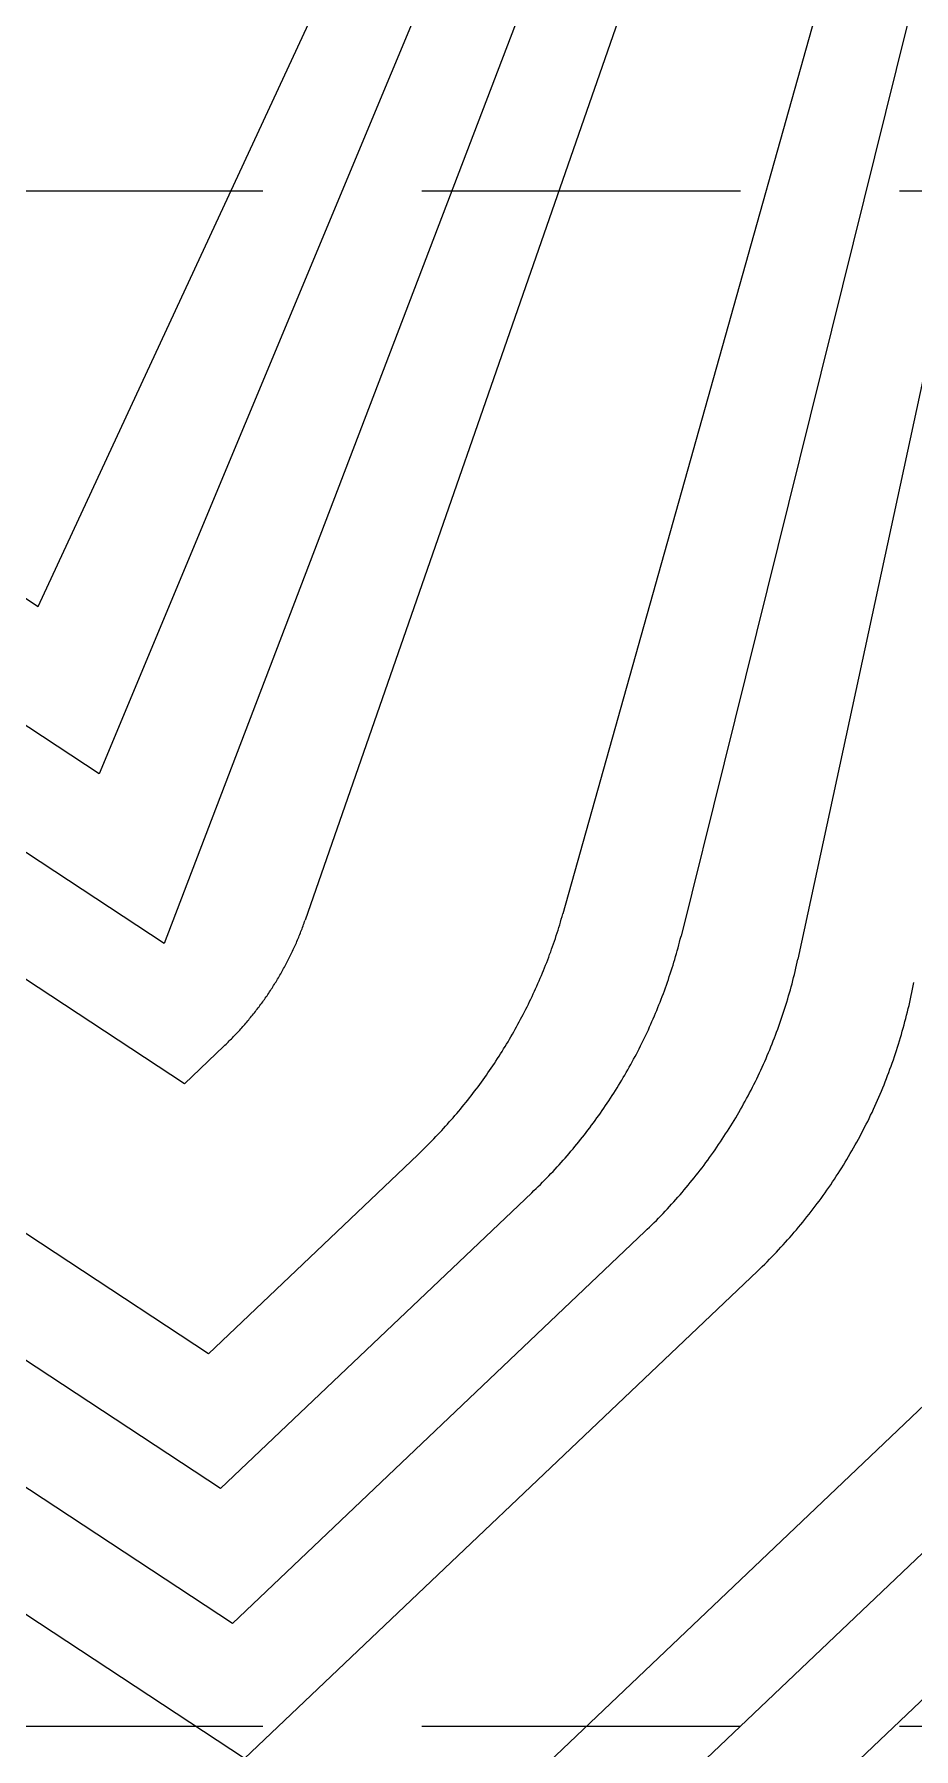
# Model space of a CAD drawing. Header units: inches. Extents: x 2439273 to 2445077, y 7048639 to 7057917.
# Drawn here: x 2443078.2 to 2443161.1, y 7053420.7 to 7053582.3 of the extents above; entities that cross this region are included whole.
import ezdxf

# ---------------------------------------------------------------- set-up
doc = ezdxf.new("R2010")
doc.units = ezdxf.units.IN
doc.header["$LTSCALE"] = 300
doc.header["$MEASUREMENT"] = 0
doc.linetypes.add('DASHEDX2', pattern=[0.165, 0.125, -0.04])
doc.linetypes.add('HIDDEN', pattern=[0.375, 0.25, -0.125])
doc.layers.add('GRID', color=254, linetype='HIDDEN')
doc.layers.add('PC', color=43, linetype='DASHEDX2')

msp = doc.modelspace()

# ---------------------------------------------------------------- linework, layer by layer
at = {"layer": 'GRID', "linetype": 'HIDDEN', "ltscale": 0.4}
for p, q in [((2439424.76, 7053567.54), (2444925.44, 7053567.54)), ((2439424.76, 7053422.78), (2444925.44, 7053422.78))]:
    msp.add_line(p, q, dxfattribs=at)
at = {"layer": 'PC', "color": 24, "linetype": 'Continuous', "flags": 128}
for points in [[(2442753.08, 7053477.48), (2443051.64, 7053546.11), (2443078.6, 7053528.35), (2443223.56, 7053841.07)], [(2443227.2, 7053839.42), (2443153.29, 7053678.13), (2443084.35, 7053512.59), (2443049.72, 7053535.4), (2442758.44, 7053468.45)], [(2443230.9, 7053837.89), (2443158.77, 7053675.46), (2443090.47, 7053496.58), (2443047.79, 7053524.7), (2442763.81, 7053459.43)], [(2443234.63, 7053836.44), (2443164.25, 7053672.79), (2443103.76, 7053498.77)], [(2443242.19, 7053833.79), (2443175.21, 7053667.45), (2443128.04, 7053499.37)], [(2443246.02, 7053832.6), (2443180.69, 7053664.78), (2443139.17, 7053497.27)], [(2443249.88, 7053831.49), (2443186.17, 7053662.11), (2443150.18, 7053495.11)], [(2443096.1, 7053486.89), (2443092.38, 7053483.35), (2443045.86, 7053513.99), (2442769.17, 7053450.4)], [(2443096.1, 7053486.89), (2443096.2, 7053486.99), (2443096.31, 7053487.09), (2443096.41, 7053487.19), (2443096.51, 7053487.29), (2443096.61, 7053487.39), (2443096.71, 7053487.49), (2443096.81, 7053487.59), (2443096.91, 7053487.69), (2443097.01, 7053487.8), (2443097.11, 7053487.9), (2443097.21, 7053488), (2443097.31, 7053488.11), (2443097.41, 7053488.21), (2443097.5, 7053488.32), (2443097.6, 7053488.42), (2443097.69, 7053488.53), (2443097.79, 7053488.63), (2443097.88, 7053488.74), (2443097.98, 7053488.85), (2443098.07, 7053488.95), (2443098.17, 7053489.06), (2443098.26, 7053489.17), (2443098.35, 7053489.28), (2443098.44, 7053489.39), (2443098.53, 7053489.5), (2443098.62, 7053489.61), (2443098.72, 7053489.72), (2443098.8, 7053489.83), (2443098.89, 7053489.94), (2443098.98, 7053490.05), (2443099.07, 7053490.17), (2443099.16, 7053490.28), (2443099.25, 7053490.39), (2443099.33, 7053490.5), (2443099.42, 7053490.62), (2443099.5, 7053490.73), (2443099.59, 7053490.85), (2443099.67, 7053490.96), (2443099.76, 7053491.08), (2443099.84, 7053491.19), (2443099.92, 7053491.31), (2443100, 7053491.43), (2443100.09, 7053491.54), (2443100.17, 7053491.66), (2443100.25, 7053491.78), (2443100.33, 7053491.9), (2443100.41, 7053492.02), (2443100.48, 7053492.14), (2443100.56, 7053492.26), (2443100.64, 7053492.38), (2443100.72, 7053492.5), (2443100.79, 7053492.62), (2443100.87, 7053492.74), (2443100.94, 7053492.86), (2443101.02, 7053492.98), (2443101.09, 7053493.1), (2443101.17, 7053493.22), (2443101.24, 7053493.35), (2443101.31, 7053493.47), (2443101.38, 7053493.59), (2443101.46, 7053493.72), (2443101.53, 7053493.84), (2443101.6, 7053493.96), (2443101.67, 7053494.09), (2443101.73, 7053494.21), (2443101.8, 7053494.34), (2443101.87, 7053494.47), (2443101.94, 7053494.59), (2443102, 7053494.72), (2443102.07, 7053494.84), (2443102.13, 7053494.97), (2443102.2, 7053495.1), (2443102.26, 7053495.23), (2443102.33, 7053495.35), (2443102.39, 7053495.48), (2443102.45, 7053495.61), (2443102.51, 7053495.74), (2443102.57, 7053495.87), (2443102.63, 7053496), (2443102.69, 7053496.13), (2443102.75, 7053496.26), (2443102.81, 7053496.39), (2443102.87, 7053496.52), (2443102.93, 7053496.65), (2443102.98, 7053496.78), (2443103.04, 7053496.91), (2443103.1, 7053497.04), (2443103.15, 7053497.17), (2443103.2, 7053497.31), (2443103.26, 7053497.44), (2443103.31, 7053497.57), (2443103.36, 7053497.7), (2443103.41, 7053497.84), (2443103.47, 7053497.97), (2443103.52, 7053498.1), (2443103.57, 7053498.24), (2443103.61, 7053498.37), (2443103.66, 7053498.5), (2443103.71, 7053498.64), (2443103.76, 7053498.77)], [(2443114.36, 7053476.66), (2443114.56, 7053476.85), (2443114.75, 7053477.03), (2443114.94, 7053477.22), (2443115.13, 7053477.41), (2443115.32, 7053477.6), (2443115.51, 7053477.79), (2443115.7, 7053477.98), (2443115.89, 7053478.17), (2443116.07, 7053478.37), (2443116.26, 7053478.56), (2443116.44, 7053478.76), (2443116.62, 7053478.95), (2443116.8, 7053479.15), (2443116.99, 7053479.35), (2443117.16, 7053479.55), (2443117.34, 7053479.75), (2443117.52, 7053479.95), (2443117.7, 7053480.15), (2443117.87, 7053480.36), (2443118.05, 7053480.56), (2443118.22, 7053480.77), (2443118.39, 7053480.97), (2443118.56, 7053481.18), (2443118.73, 7053481.39), (2443118.9, 7053481.6), (2443119.07, 7053481.81), (2443119.23, 7053482.02), (2443119.4, 7053482.23), (2443119.56, 7053482.44), (2443119.72, 7053482.65), (2443119.89, 7053482.87), (2443120.05, 7053483.08), (2443120.21, 7053483.3), (2443120.36, 7053483.52), (2443120.52, 7053483.73), (2443120.68, 7053483.95), (2443120.83, 7053484.17), (2443120.98, 7053484.39), (2443121.14, 7053484.61), (2443121.29, 7053484.83), (2443121.44, 7053485.06), (2443121.59, 7053485.28), (2443121.73, 7053485.5), (2443121.88, 7053485.73), (2443122.03, 7053485.95), (2443122.17, 7053486.18), (2443122.31, 7053486.41), (2443122.45, 7053486.64), (2443122.59, 7053486.86), (2443122.73, 7053487.09), (2443122.87, 7053487.32), (2443123.01, 7053487.55), (2443123.14, 7053487.79), (2443123.28, 7053488.02), (2443123.41, 7053488.25), (2443123.54, 7053488.49), (2443123.67, 7053488.72), (2443123.8, 7053488.96), (2443123.93, 7053489.19), (2443124.05, 7053489.43), (2443124.18, 7053489.67), (2443124.3, 7053489.9), (2443124.43, 7053490.14), (2443124.55, 7053490.38), (2443124.67, 7053490.62), (2443124.79, 7053490.86), (2443124.9, 7053491.1), (2443125.02, 7053491.34), (2443125.13, 7053491.59), (2443125.25, 7053491.83), (2443125.36, 7053492.07), (2443125.47, 7053492.32), (2443125.58, 7053492.56), (2443125.69, 7053492.81), (2443125.8, 7053493.05), (2443125.9, 7053493.3), (2443126.01, 7053493.55), (2443126.11, 7053493.8), (2443126.21, 7053494.04), (2443126.31, 7053494.29), (2443126.41, 7053494.54), (2443126.51, 7053494.79), (2443126.61, 7053495.04), (2443126.7, 7053495.29), (2443126.79, 7053495.54), (2443126.89, 7053495.8), (2443126.98, 7053496.05), (2443127.07, 7053496.3), (2443127.16, 7053496.56), (2443127.24, 7053496.81), (2443127.33, 7053497.06), (2443127.41, 7053497.32), (2443127.5, 7053497.57), (2443127.58, 7053497.83), (2443127.66, 7053498.09), (2443127.74, 7053498.34), (2443127.81, 7053498.6), (2443127.89, 7053498.86), (2443127.96, 7053499.11), (2443128.04, 7053499.37)], [(2443125.11, 7053473.08), (2443125.31, 7053473.28), (2443125.52, 7053473.47), (2443125.72, 7053473.67), (2443125.92, 7053473.87), (2443126.12, 7053474.07), (2443126.32, 7053474.27), (2443126.52, 7053474.48), (2443126.72, 7053474.68), (2443126.91, 7053474.89), (2443127.11, 7053475.09), (2443127.3, 7053475.3), (2443127.49, 7053475.51), (2443127.68, 7053475.72), (2443127.87, 7053475.93), (2443128.06, 7053476.14), (2443128.25, 7053476.35), (2443128.44, 7053476.57), (2443128.62, 7053476.78), (2443128.8, 7053477), (2443128.99, 7053477.22), (2443129.17, 7053477.43), (2443129.35, 7053477.65), (2443129.53, 7053477.87), (2443129.7, 7053478.09), (2443129.88, 7053478.32), (2443130.06, 7053478.54), (2443130.23, 7053478.76), (2443130.4, 7053478.99), (2443130.57, 7053479.21), (2443130.74, 7053479.44), (2443130.91, 7053479.67), (2443131.08, 7053479.9), (2443131.25, 7053480.13), (2443131.41, 7053480.36), (2443131.57, 7053480.59), (2443131.74, 7053480.82), (2443131.9, 7053481.06), (2443132.06, 7053481.29), (2443132.22, 7053481.53), (2443132.37, 7053481.76), (2443132.53, 7053482), (2443132.68, 7053482.24), (2443132.84, 7053482.48), (2443132.99, 7053482.72), (2443133.14, 7053482.96), (2443133.29, 7053483.2), (2443133.43, 7053483.44), (2443133.58, 7053483.68), (2443133.72, 7053483.93), (2443133.87, 7053484.17), (2443134.01, 7053484.42), (2443134.15, 7053484.66), (2443134.29, 7053484.91), (2443134.43, 7053485.16), (2443134.56, 7053485.41), (2443134.7, 7053485.66), (2443134.83, 7053485.91), (2443134.96, 7053486.16), (2443135.09, 7053486.41), (2443135.22, 7053486.66), (2443135.35, 7053486.92), (2443135.48, 7053487.17), (2443135.6, 7053487.43), (2443135.72, 7053487.68), (2443135.85, 7053487.94), (2443135.97, 7053488.19), (2443136.09, 7053488.45), (2443136.2, 7053488.71), (2443136.32, 7053488.97), (2443136.43, 7053489.23), (2443136.55, 7053489.49), (2443136.66, 7053489.75), (2443136.77, 7053490.01), (2443136.88, 7053490.27), (2443136.98, 7053490.53), (2443137.09, 7053490.8), (2443137.19, 7053491.06), (2443137.3, 7053491.33), (2443137.4, 7053491.59), (2443137.5, 7053491.86), (2443137.6, 7053492.12), (2443137.69, 7053492.39), (2443137.79, 7053492.66), (2443137.88, 7053492.92), (2443137.97, 7053493.19), (2443138.06, 7053493.46), (2443138.15, 7053493.73), (2443138.24, 7053494), (2443138.33, 7053494.27), (2443138.41, 7053494.54), (2443138.49, 7053494.81), (2443138.58, 7053495.08), (2443138.66, 7053495.36), (2443138.73, 7053495.63), (2443138.81, 7053495.9), (2443138.89, 7053496.18), (2443138.96, 7053496.45), (2443139.03, 7053496.72), (2443139.1, 7053497), (2443139.17, 7053497.27)], [(2443135.77, 7053469.43), (2443135.99, 7053469.63), (2443136.2, 7053469.84), (2443136.42, 7053470.05), (2443136.63, 7053470.26), (2443136.84, 7053470.47), (2443137.05, 7053470.68), (2443137.26, 7053470.9), (2443137.47, 7053471.11), (2443137.67, 7053471.33), (2443137.88, 7053471.55), (2443138.08, 7053471.77), (2443138.28, 7053471.99), (2443138.48, 7053472.21), (2443138.68, 7053472.43), (2443138.88, 7053472.66), (2443139.08, 7053472.88), (2443139.27, 7053473.11), (2443139.46, 7053473.34), (2443139.66, 7053473.57), (2443139.85, 7053473.8), (2443140.04, 7053474.03), (2443140.23, 7053474.26), (2443140.41, 7053474.49), (2443140.6, 7053474.73), (2443140.78, 7053474.96), (2443140.97, 7053475.2), (2443141.15, 7053475.44), (2443141.33, 7053475.68), (2443141.51, 7053475.92), (2443141.68, 7053476.16), (2443141.86, 7053476.4), (2443142.03, 7053476.64), (2443142.21, 7053476.89), (2443142.38, 7053477.13), (2443142.55, 7053477.38), (2443142.71, 7053477.62), (2443142.88, 7053477.87), (2443143.05, 7053478.12), (2443143.21, 7053478.37), (2443143.37, 7053478.62), (2443143.53, 7053478.87), (2443143.69, 7053479.13), (2443143.85, 7053479.38), (2443144.01, 7053479.64), (2443144.16, 7053479.89), (2443144.32, 7053480.15), (2443144.47, 7053480.41), (2443144.62, 7053480.66), (2443144.77, 7053480.92), (2443144.91, 7053481.18), (2443145.06, 7053481.45), (2443145.2, 7053481.71), (2443145.34, 7053481.97), (2443145.49, 7053482.23), (2443145.62, 7053482.5), (2443145.76, 7053482.76), (2443145.9, 7053483.03), (2443146.03, 7053483.3), (2443146.17, 7053483.57), (2443146.3, 7053483.83), (2443146.43, 7053484.1), (2443146.55, 7053484.37), (2443146.68, 7053484.64), (2443146.81, 7053484.92), (2443146.93, 7053485.19), (2443147.05, 7053485.46), (2443147.17, 7053485.74), (2443147.29, 7053486.01), (2443147.41, 7053486.29), (2443147.52, 7053486.56), (2443147.63, 7053486.84), (2443147.74, 7053487.12), (2443147.85, 7053487.39), (2443147.96, 7053487.67), (2443148.07, 7053487.95), (2443148.17, 7053488.23), (2443148.28, 7053488.51), (2443148.38, 7053488.79), (2443148.48, 7053489.08), (2443148.58, 7053489.36), (2443148.67, 7053489.64), (2443148.77, 7053489.92), (2443148.86, 7053490.21), (2443148.95, 7053490.49), (2443149.04, 7053490.78), (2443149.13, 7053491.06), (2443149.22, 7053491.35), (2443149.3, 7053491.64), (2443149.39, 7053491.92), (2443149.47, 7053492.21), (2443149.55, 7053492.5), (2443149.62, 7053492.79), (2443149.7, 7053493.08), (2443149.77, 7053493.37), (2443149.85, 7053493.66), (2443149.92, 7053493.95), (2443149.99, 7053494.24), (2443150.05, 7053494.53), (2443150.12, 7053494.82), (2443150.18, 7053495.11)], [(2443114.36, 7053476.66), (2443094.65, 7053457.9), (2443042, 7053492.58), (2442779.9, 7053432.34)], [(2443146.37, 7053465.7), (2443146.6, 7053465.92), (2443146.82, 7053466.14), (2443147.05, 7053466.36), (2443147.27, 7053466.58), (2443147.49, 7053466.81), (2443147.71, 7053467.03), (2443147.93, 7053467.26), (2443148.15, 7053467.48), (2443148.36, 7053467.71), (2443148.58, 7053467.94), (2443148.79, 7053468.17), (2443149, 7053468.41), (2443149.21, 7053468.64), (2443149.42, 7053468.87), (2443149.63, 7053469.11), (2443149.83, 7053469.35), (2443150.04, 7053469.59), (2443150.24, 7053469.83), (2443150.44, 7053470.07), (2443150.64, 7053470.31), (2443150.84, 7053470.56), (2443151.03, 7053470.8), (2443151.23, 7053471.05), (2443151.42, 7053471.3), (2443151.61, 7053471.55), (2443151.8, 7053471.8), (2443151.99, 7053472.05), (2443152.18, 7053472.3), (2443152.37, 7053472.55), (2443152.55, 7053472.81), (2443152.73, 7053473.07), (2443152.91, 7053473.32), (2443153.09, 7053473.58), (2443153.27, 7053473.84), (2443153.44, 7053474.1), (2443153.62, 7053474.36), (2443153.79, 7053474.63), (2443153.96, 7053474.89), (2443154.13, 7053475.15), (2443154.3, 7053475.42), (2443154.46, 7053475.69), (2443154.63, 7053475.96), (2443154.79, 7053476.22), (2443154.95, 7053476.49), (2443155.11, 7053476.77), (2443155.27, 7053477.04), (2443155.42, 7053477.31), (2443155.58, 7053477.59), (2443155.73, 7053477.86), (2443155.88, 7053478.14), (2443156.03, 7053478.41), (2443156.18, 7053478.69), (2443156.32, 7053478.97), (2443156.46, 7053479.25), (2443156.61, 7053479.53), (2443156.75, 7053479.81), (2443156.88, 7053480.09), (2443157.02, 7053480.38), (2443157.16, 7053480.66), (2443157.29, 7053480.95), (2443157.42, 7053481.23), (2443157.55, 7053481.52), (2443157.68, 7053481.81), (2443157.8, 7053482.09), (2443157.92, 7053482.38), (2443158.05, 7053482.67), (2443158.17, 7053482.96), (2443158.29, 7053483.25), (2443158.4, 7053483.55), (2443158.52, 7053483.84), (2443158.63, 7053484.13), (2443158.74, 7053484.43), (2443158.85, 7053484.72), (2443158.96, 7053485.02), (2443159.06, 7053485.31), (2443159.17, 7053485.61), (2443159.27, 7053485.91), (2443159.37, 7053486.21), (2443159.46, 7053486.5), (2443159.56, 7053486.8), (2443159.65, 7053487.1), (2443159.75, 7053487.4), (2443159.84, 7053487.71), (2443159.93, 7053488.01), (2443160.01, 7053488.31), (2443160.1, 7053488.61), (2443160.18, 7053488.91), (2443160.26, 7053489.22), (2443160.34, 7053489.52), (2443160.42, 7053489.83), (2443160.49, 7053490.13), (2443160.56, 7053490.44), (2443160.64, 7053490.74), (2443160.71, 7053491.05), (2443160.77, 7053491.36), (2443160.84, 7053491.67), (2443160.9, 7053491.97), (2443160.96, 7053492.28), (2443161.02, 7053492.59), (2443161.08, 7053492.9)], [(2443125.11, 7053473.08), (2443095.79, 7053445.18), (2443040.07, 7053481.88), (2442785.27, 7053423.31)], [(2443135.77, 7053469.43), (2443096.92, 7053432.46), (2443038.14, 7053471.18), (2442790.63, 7053414.29)], [(2443146.37, 7053465.7), (2443098.06, 7053419.73), (2443036.21, 7053460.47), (2442796, 7053405.26)], [(2443164.09, 7053454.96), (2443100.33, 7053394.29), (2443032.36, 7053439.06), (2442806.73, 7053387.2)], [(2443173.38, 7053449.99), (2443101.47, 7053381.57), (2443030.43, 7053428.36), (2442812.09, 7053378.18)], [(2442859.9, 7053378.9), (2443028.5, 7053417.66), (2443102.6, 7053368.84), (2443182.67, 7053445.03)]]:
    msp.add_lwpolyline(points, dxfattribs=at)

doc.saveas('drawing.dxf')
